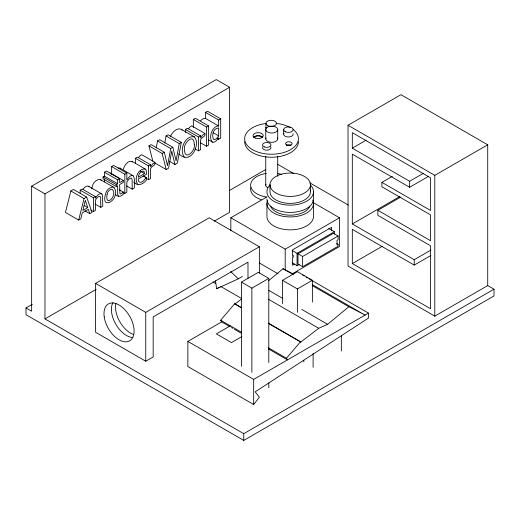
<?xml version="1.0" encoding="UTF-8"?>
<svg xmlns="http://www.w3.org/2000/svg" width="520" height="520" viewBox="0 0 520 520"><rect width="100%" height="100%" fill="white"/><g stroke="black" fill="none" stroke-linecap="round" stroke-linejoin="round"><path stroke-width="0.78" d="M91.65 188.825L93.028 184.288A6.734 3.887 -60 0 1 95.765 180.915L98.059 179.589L99.996 179.426L113.971 187.421C121.914 199.167 98.755 212.856 106.223 191.9A6.734 3.887 -60 0 1 108.953 188.526L112.281 186.966L113.971 187.421M164.775 143.052L166.075 135.987L168.155 134.784L181.344 142.402L177.346 163.111L174.961 164.489L169.403 161.278M181.344 142.402L179.27 143.598L176.085 160.881L172.861 147.303L159.666 139.685L157.521 140.927L156.215 147.934M172.861 147.303L170.709 148.544L167.525 165.678L164.314 152.237L151.119 144.619L148.948 145.873L152.828 161.155M70.857 190.957L65.487 212.459L78.676 220.071L80.814 218.836L82.264 212.862L88.348 209.352L89.791 213.655L92.027 212.362L86.658 197.067L73.469 189.456L70.857 190.957L84.052 198.575L86.658 197.067M78.676 220.071L84.052 198.575M123.409 169.169C124.358 165.49 127.666 160.303 132.022 161.388L145.216 169.006L146.198 170.372L146.542 174.233L138.262 179.017C137.956 180.791 139.308 183.164 141.336 182.117C143.806 182.202 147.167 174.317 146.315 180.18C143.097 184.23 137.839 186.803 133.627 182M170.508 136.461C172.153 132.509 176.625 127.341 181.311 129.298L194.506 136.916C198.068 141.414 196.306 148.33 193.453 152.802C189.286 158.704 184.061 158.795 178.678 153.797M218.673 135.889C217.529 137.43 216.028 139.899 213.798 139.51L213.415 139.165C211.562 135.018 213.375 128.187 218.673 127.927L218.673 135.889L213.122 132.678M138.424 157.638L140.12 155.681L141.713 154.72L154.908 162.338C156.175 165.822 151.262 165.731 150.585 168.76L150.585 178.555L148.577 179.719L145.795 178.113M188.435 128.765L190.125 126.809L191.724 125.847L204.919 133.465C206.18 136.948 201.272 136.858 200.597 139.887L200.597 149.689L198.582 150.845L195.111 148.844M230.061 326.742L221.656 321.893L187.863 341.406L187.863 366.529L253.675 404.521L259.344 397.26L255.222 391.826L368.491 318.065L368.491 313.111L312.481 280.781M83.09 189.208C84.299 187.629 86.378 185.198 88.582 186.277L101.777 193.895L102.525 195.104L102.772 206.161L100.763 207.324L95.206 204.119M221.656 321.893L220.662 320.242L234.734 303.706L241.735 307.749M268.567 348.978L287.469 359.892L286.475 358.241L300.547 341.705L268.339 323.108M200.577 120.79L201.526 119.86A7.677 4.433 -60 0 1 205.484 118.385L218.673 126.002L218.673 120.023L205.484 112.405L205.484 118.385M268.664 280.637L283.03 268.73L293.625 274.177M268.574 323.492L300.775 342.082L318.721 328.269L327.606 324.331L348.842 306.722L365.085 315.081L312.579 284.765M234.734 303.706L234.962 304.089L241.371 299.156M487.721 285.578L487.721 144.794L400.953 94.698L348.029 125.255L348.029 266.038L434.798 316.134L487.721 285.578L494 289.198L494 295.945L243.756 440.421L26 314.697L26 307.95L31.642 311.207L31.642 186.186L216.287 79.58L229.613 87.269L229.613 212.297L214.162 221.214M31.642 186.186L44.967 193.875L229.613 87.269M111.631 174.603L111.631 166.589L113.64 165.431L126.835 173.05L126.835 180.005C134.082 169.169 135.655 179.992 134.219 188.006L132.203 189.169L126.653 185.965M193.33 127.433L193.33 119.424L195.338 118.261L208.533 125.879L208.533 145.1L206.525 146.263L200.272 142.656M205.484 112.405L207.493 111.248L220.688 118.859L220.688 138.086L218.673 139.25L217.289 138.444M104.429 172.205L117.624 179.822L117.624 183.787L104.429 176.169L104.429 172.205L106.444 171.047L119.633 178.659L119.633 182.631L123.338 180.492L123.338 182.416L119.633 184.555L119.912 193.635L120.503 193.947L121.602 193.525L123.338 192.082L123.338 194.168C121.108 196.95 117.507 197.054 115.07 194.246M80.184 193.414L80.184 190.171L82.199 189.007L95.388 196.625L95.388 198.159C96.727 196.157 98.963 192.732 101.777 193.895M118.541 196.248L117.683 194.422L117.624 185.718L116.266 186.498L103.07 178.886L103.07 176.956L104.429 176.169M135.382 163.169L135.382 158.301L137.391 157.138L150.585 164.756L150.585 166.81L152.51 164.112L154.908 162.338M185.393 132.678L185.393 129.428L187.401 128.271L200.597 135.889L200.597 137.937L202.514 135.239L204.919 133.465M111.631 166.589L124.826 174.207L126.835 173.05M193.33 119.424L206.525 127.043L208.533 125.879M218.673 120.023L220.688 118.859M148.948 145.873L162.142 153.491L164.314 152.237M117.624 179.822L119.633 178.659M80.184 190.171L93.379 197.789L95.388 196.625M103.07 176.956L116.266 184.574L117.624 183.787M135.382 158.301L148.577 165.919L150.585 164.756M185.393 129.428L198.582 137.046L200.597 135.889M144.586 173.583L138.262 177.236C138.411 174.551 140.758 170.3 143.897 171.21L144.586 173.583L140.419 171.178M87.763 207.603L82.849 210.438L85.299 200.35L87.763 207.603L84.292 205.595M90.603 209.983L93.379 211.588L95.388 210.425L95.388 200.122L96.948 198.016A4.849 2.801 -60 0 1 99.171 196.333L100.081 196.319L100.678 197.743L100.763 207.324M122.74 192.231L124.826 193.433L126.835 192.27L126.835 181.968L128.388 179.862A4.849 2.801 -60 0 1 130.618 178.178L131.528 178.165L132.126 179.589L132.203 189.169M154.414 162.715L166.218 169.533L168.552 168.188L171.717 151.086L174.961 164.489M26 307.95L32.325 304.298M229.847 190.261L265.694 169.566M247.988 278.187L247.988 262.184L153.173 316.921L153.173 356.941L145.75 361.231L95.589 332.274L95.589 283.4L209.203 217.808L259.363 246.766L259.363 273.202M44.967 193.875L44.967 318.903L96.22 289.315M230.828 230.542L230.828 217.776L267.065 196.853M430.904 255.457L414.226 265.083L352.313 229.339L352.313 263.562L430.521 308.718L430.521 245.765L377.865 215.358L377.865 210.301L430.521 240.702L430.521 214.864L381.901 186.791L381.901 182.364L430.521 210.438L430.521 177.821L352.313 132.665L352.313 148.167L366.21 140.14M95.589 283.4L145.75 312.358L259.363 246.766M381.901 182.364L392.327 176.345M215.41 280.846L216.703 288.717L219.349 287.19M230.828 217.776L285.188 249.158L339.547 217.776L339.547 246.506L292.156 273.871M216.703 288.717L238.297 278.831L242.483 276.419M352.313 148.167L409.637 181.259L423.534 173.232M241.417 366.347L241.417 282.106L258.343 272.337L268.801 278.375L268.801 362.615M430.904 250.068L414.226 259.701L352.313 223.951L352.313 154.167L409.637 187.265L428.402 176.43M292.195 250.471L297.063 253.279L334.36 231.744L334.36 233.942M293.781 255.613L292.507 256.347L292.507 249.88L331.572 227.331L331.572 230.399M297.98 253.812L333.444 233.337L338.084 236.022L338.084 239.753L337.012 240.37L337.012 244.959L338.084 244.342L338.084 246.259L302.627 266.728L297.98 264.05L297.98 253.812L302.627 256.49L338.084 236.022M348.029 125.255L434.798 175.35L487.721 144.794M293.781 256.828L292.507 257.562L292.507 265.239L294.6 264.03M352.313 223.951L399.581 196.664M377.865 210.301L400.803 197.054M241.417 282.106L251.875 288.145L268.801 278.375M292.195 262.834L297.063 265.642L299.13 264.446M282.483 303.726L282.483 280.312L297.44 271.674L312.37 280.293L312.37 302.088M230.224 325.877L216.365 333.879L231.446 342.589L241.839 336.583M282.483 280.312L297.408 288.932L312.37 280.293M352.313 263.562L382.2 246.311M187.863 341.406L253.675 379.405L368.491 313.111M44.967 318.903L243.756 433.674L494 289.198M118.105 167.98L120.029 168.123L133.224 175.74M145.216 169.006C138.281 168.103 133.569 179.355 137.794 184.405M194.506 136.916C185.003 134.849 178.952 150.072 184.236 157.008M277.641 164.287L293.755 173.589M309.868 182.897L348.406 205.14M208.364 139.724L212.531 142.129M313.066 202.482L339.547 217.776M328.803 228.534L334.36 231.744M166.075 135.987L179.27 143.598M336.759 243.575L338.084 244.342M157.521 140.927L170.709 148.544M143.54 176.046L146.315 177.651M143.423 176.111L146.198 177.717M302.679 275.119L304.077 275.925M306.176 277.141L307.58 277.947M308.978 278.759L311.077 279.968M283.03 268.73L292.832 274.385M312.436 285.708L348.842 306.722M110.142 172.874L123.338 180.492M259.402 263.003L278.219 273.871M119.171 189.677L123.338 192.082M268.794 290.381L282.802 298.461M301.704 309.374L327.606 324.331M268.314 299.169L318.721 328.269M213.057 282.035L215.826 283.634M220.669 286.429L241.69 298.565M84.935 210.847L89.791 213.655M234.962 304.089L241.267 307.723M220.662 320.242L241.664 332.371M268.268 347.731L286.475 358.241M231.458 327.555L232.863 328.361M234.26 329.167L241.261 333.209M230.672 271.55L238.297 278.831M132.022 161.388L132.587 161.941M100.783 179.803L101.419 180.492M181.311 129.298L182.124 130.189M120.029 168.123L120.465 168.617M88.582 186.277L89.017 186.771M300.547 341.705L300.775 342.082M162.142 153.491L166.218 169.533M434.798 175.35L434.798 316.134M414.226 259.701L414.226 265.083M409.637 181.259L409.637 187.265M341.348 335.628L341.348 350.968M313.502 191.705L313.502 198.984A23.283 13.442 0 0 1 290.219 212.427A23.283 13.442 0 0 1 266.936 198.984M313.502 203.502L313.502 216.411A23.283 13.442 0 0 1 290.219 229.853A23.283 13.442 0 0 1 266.936 216.411L266.936 203.502M313.105 353.548L313.105 367.269M310.447 184.724A20.235 11.681 0 0 1 280.098 194.844A20.235 11.681 0 0 1 280.098 174.609A20.235 11.681 0 0 1 310.447 184.724L310.447 191.705M303.797 360.282L303.797 361.901M302.627 256.49L302.627 266.728M297.408 288.932L297.408 312.338M297.063 253.279L297.063 265.642M285.188 249.158L285.188 269.913M283.68 129.383L283.68 133.991M277.719 129.578A5.98 3.451 0 0 1 268.743 132.567A5.98 3.451 0 0 1 268.743 126.588A5.98 3.451 0 0 1 277.719 129.578L277.719 138.873M277.719 156.312L277.719 176.358M269.984 184.724L269.984 191.705A20.235 11.681 0 0 0 291.538 203.359A20.235 11.681 0 0 0 310.278 190.177M268.801 382.863L268.801 387.725M265.902 123.578L265.902 128.291A5.311 3.062 0 0 1 265.98 127.491M265.752 129.578L265.752 138.873M265.752 156.312L265.752 185.178M253.675 379.405L253.675 404.521M251.875 288.145L251.875 372.385M243.756 433.674L243.756 440.421M218.673 139.25L218.673 137.839L216.171 140.946L214.162 142.116A5.428 3.133 -60 0 1 211.894 141.707C209.228 137.228 211.036 130.897 214.721 127.478A7.677 4.433 -60 0 1 218.673 126.002M206.525 127.043L206.525 146.263M198.582 137.046L198.582 150.845M148.577 165.919L148.577 179.719M145.75 312.358L145.75 361.231M124.826 174.207L124.826 193.433M116.266 184.574L116.266 186.498M104.429 178.867L104.429 181.922M93.379 197.789L93.379 211.588M132.808 337.526A21.288 12.292 60 0 1 115.713 324.058A21.288 12.292 60 0 1 112.944 302.653M133.14 334.36A21.288 12.292 60 0 1 115.947 303.082M312.709 200.025A23.283 13.442 0 0 1 290.823 216.938A23.283 13.442 0 0 1 267.442 200.701M309.757 206.525A20.235 11.681 0 0 1 290.219 215.183A20.235 11.681 0 0 1 270.673 206.525M310.382 184.983A23.283 13.442 0 0 1 290.219 205.147A23.283 13.442 0 0 1 270.049 184.983M261.183 199.68A21.112 12.188 0 0 1 250.803 187.531M266.272 196.95A21.112 12.188 0 0 1 250.627 185.178A21.112 12.188 0 0 1 266.272 173.407M277.199 173.407A21.112 12.188 0 0 1 281.606 174.408M267.507 187.623A5.98 3.451 0 0 1 265.961 184.288M277.511 137.976A5.98 3.451 0 0 1 271.733 142.324A5.98 3.451 0 0 1 265.961 137.976M293.169 129.487A26.884 15.522 0 0 1 284.232 152.386A26.884 15.522 0 0 1 246.266 143.995A26.884 15.522 0 0 1 266.097 123.5M276.211 123.416A26.884 15.522 0 0 1 290.55 127.725M270.556 146.718A4.219 2.438 0 0 1 266.962 150.189A4.219 2.438 0 0 1 262.776 146.946M293.092 133.803A4.752 2.743 0 0 1 287.944 136.981A4.752 2.743 0 0 1 283.959 133.289M286.539 145.314A3.244 1.872 0 0 1 291.128 145.314M253.773 137.254A5.096 2.938 0 0 1 262.594 137.339M253.773 137.105A5.096 2.938 0 0 1 262.594 137.183M298.422 141.713A26.884 15.522 0 0 1 271.538 157.235A26.884 15.522 0 0 1 244.654 141.713M194.22 144.177C196.15 150.332 184.619 161.649 184.535 149.767C182.585 143.578 194.168 132.243 194.22 144.177M107.042 194.467C104.923 208.033 117.709 195.761 112.509 189.664A3.822 2.21 -60 0 0 110.838 189.404L109.362 190.261A3.854 2.223 -60 0 0 107.679 192.452L107.042 194.467M104.208 316.817A21.288 12.292 60 0 0 128.694 341.296A21.288 12.292 60 0 0 124.209 309.049A21.288 12.292 60 0 0 104.208 316.817M286.539 144.957A3.244 1.872 0 0 0 291.967 144.118A3.244 1.872 0 0 0 287.995 141.823A3.244 1.872 0 0 0 286.539 144.957M255.528 138.125A5.096 2.938 0 0 0 263.237 135.649A5.096 2.938 0 0 0 255.665 133.035A5.096 2.938 0 0 0 255.528 138.125M285.642 131.879A4.752 2.743 0 0 0 293.131 129.909A4.752 2.743 0 0 0 286.442 127.153A4.752 2.743 0 0 0 285.642 131.879M267.728 125.671A5.311 3.062 0 0 0 276.413 123.929A5.311 3.062 0 0 0 269.451 120.458A5.311 3.062 0 0 0 267.728 125.671M264.355 146.926A4.219 2.438 0 0 0 270.953 145.113A4.219 2.438 0 0 0 264.94 142.72A4.219 2.438 0 0 0 264.355 146.926"/></g></svg>
